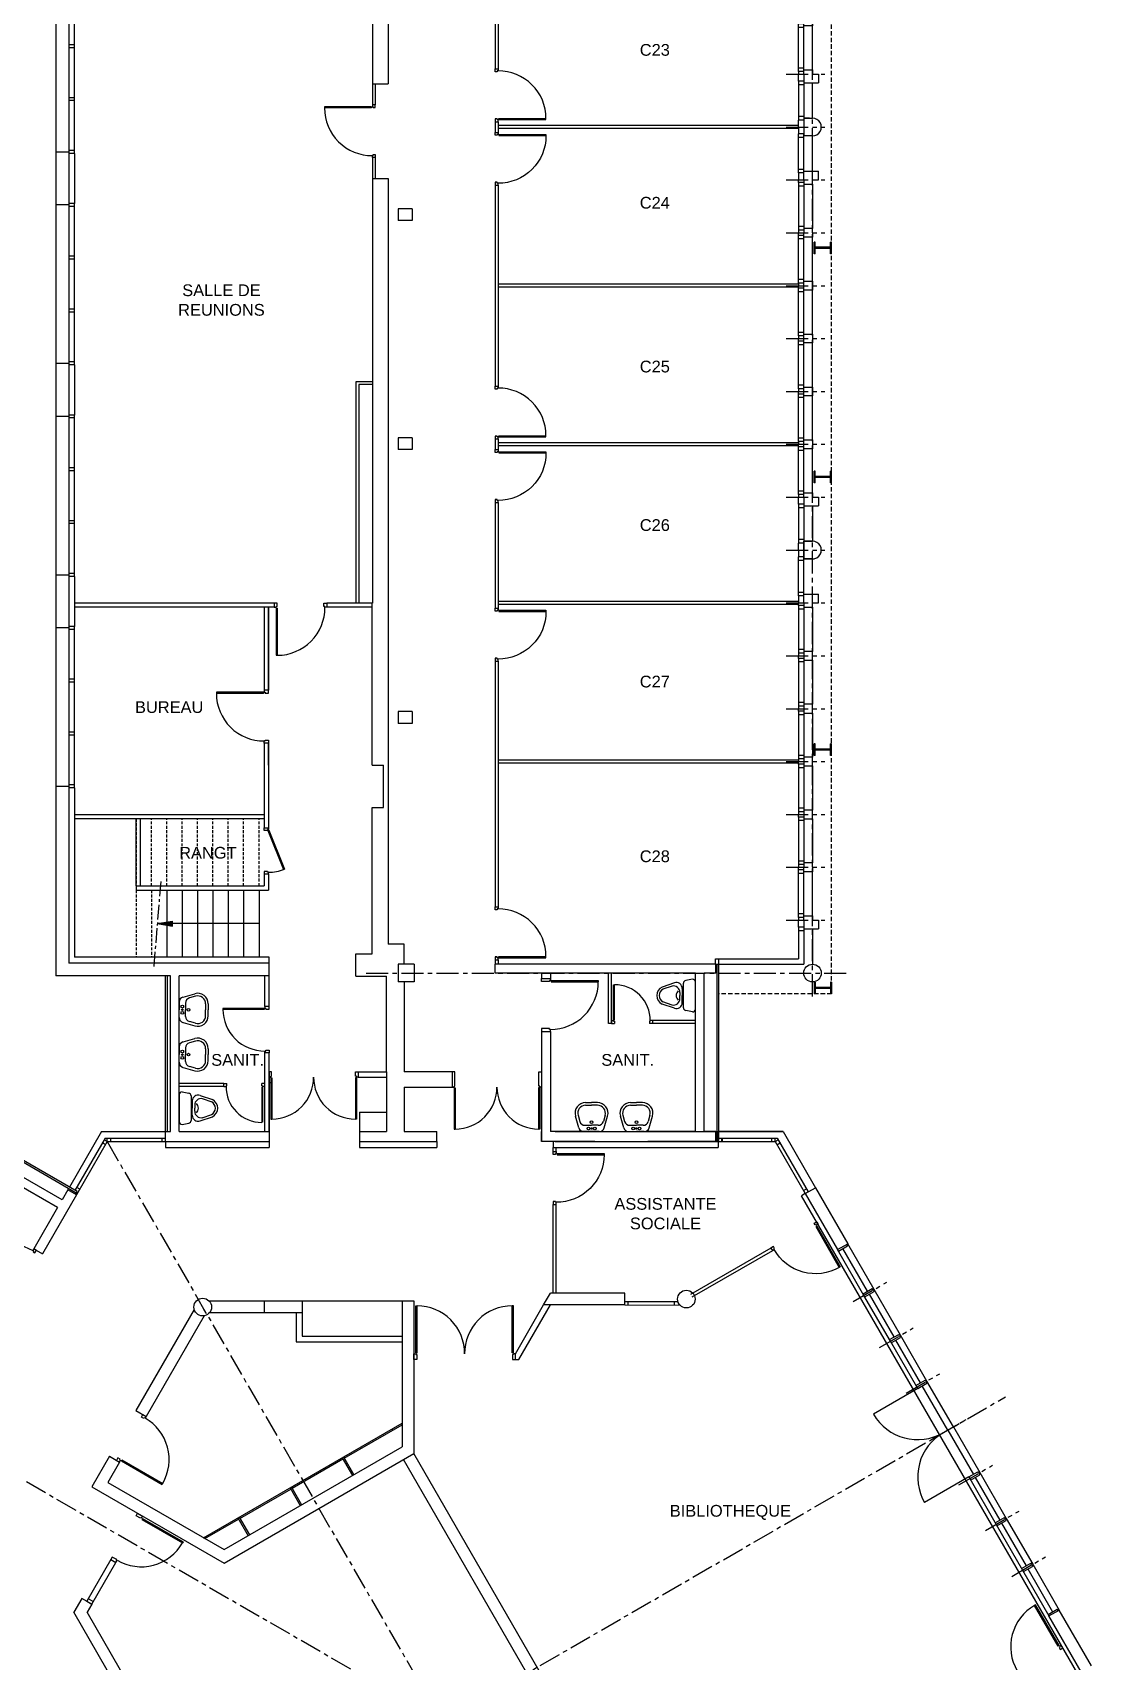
# Model space of a CAD drawing. Extents: x 1614 to 26454, y 2920 to 16595.
# Drawn here: x 5632 to 7435, y 8244 to 11017 of the extents above; entities that cross this region are included whole.
import ezdxf

# ---------------------------------------------------------------- set-up
doc = ezdxf.new("R2010")
doc.units = 0
doc.header["$MEASUREMENT"] = 0
for name, pattern in [('AXES', [2, 1.25, -0.25, 0.25, -0.25]), ('CACHE', [0.375, 0.25, -0.125]), ('DISCONTINU2', [0.375, 0.25, -0.125])]:
    doc.linetypes.add(name, pattern=pattern)
doc.layers.get('0').update_dxf_attribs({"linetype": 'CONTINUOUS'})
for name, color, linetype in [('BA_APPUI_FENETRE', 140, 'CONTINUOUS'), ('BA_AUVENT', 140, 'CACHE'), ('BA_AXE_TRAME', 253, 'AXES'), ('BA_BARDAGE', 1, 'CONTINUOUS'), ('BA_CLOISON_EXISTANTE', 4, 'CONTINUOUS'), ('BA_DOUBLAGE', 134, 'CONTINUOUS'), ('BA_ESCALIER', 8, 'CONTINUOUS'), ('BA_ESCALIER_CACHE', 252, 'DISCONTINU2'), ('BA_MENUIS_EXTERIEURE', 6, 'CONTINUOUS'), ('BA_MENUIS_INTERIEURE', 202, 'CONTINUOUS'), ('BA_STRUCTURE', 5, 'CONTINUOUS'), ('EQ_SANITAIRE', 60, 'CONTINUOUS'), ('TXT_REP_PIECE', 3, 'CONTINUOUS')]:
    doc.layers.add(name, color=color, linetype=linetype)

# ---------------------------------------------------------------- blocks, each defined once
blk = doc.blocks.new('P80_5')
for p, q in [((-5.5, 6.5), (-5.5, 86.6)), ((-3.5, 86.5), (-5.5, 86.5)), ((-3.5, 6.5), (-3.5, 86.5)), ((-90, 0), (-90, 5)), ((-90, 5), (-86.5, 5)), ((-85, 0), (-90, 0)), ((-86.5, 5), (-86.5, 3.5)), ((-86.5, 3.5), (-85, 3.5)), ((-85, 3.5), (-85, 0)), ((-3.5, 6.5), (-5.5, 6.5)), ((-5, 3.5), (-5, 0)), ((-3.5, 3.5), (-5, 3.5)), ((-5, 0), (0, 0)), ((0, 5), (-3.5, 5)), ((-3.5, 5), (-3.5, 3.5)), ((0, 0), (0, 5))]:
    blk.add_line(p, q)
for centre, radius, start, end in [((-5.6, 5.7), 80.9, 89.9501, 180.4961), ((-5.5, 6.5), 0, 180, 270), ((-5, 3.5), 0, 180, 270)]:
    blk.add_arc(centre, radius, start, end)
blk = doc.blocks.new('WC')
for p, q in [((-5, 27.9), (-16.3, 25.7)), ((-35.6, 21.6), (-56.7, 14.5)), ((-39.3, 16.2), (-55.4, 10.7)), ((-26.4, 5.3), (-26.4, 0)), ((-26.4, -5.3), (-26.4, 0)), ((-20.3, 14), (-22.5, 14)), ((-22.4, 12.2), (-22.4, 0)), ((-22.4, -12.2), (-22.4, 0)), ((-20.3, -20.8), (-20.3, 20.8)), ((0, -22.9), (0, 22.9)), ((-35.6, -21.6), (-56.7, -14.5)), ((-39.3, -16.2), (-55.4, -10.7)), ((-20.3, -14), (-22.5, -14)), ((-5, -27.9), (-16.3, -25.7))]:
    blk.add_line(p, q)
for centre, radius, start, end in [((-5, 22.9), 5, 0, 90), ((-49.5, 0), 16.2, 116.4444, 180), ((-49.5, -0.4), 16.2, 178.1961, 178.7319), ((-49.5, 0), 16.2, 180, 243.5556), ((-49.5, 0), 12.2, 116.4444, 180), ((-49.5, 0), 12.2, 180, 243.5556), ((-37.4, 5.3), 11, 0, 102.4), ((-32.4, 12.2), 10, 0, 108.6162), ((-21.2, 0), 11.5, 134.9643, 225.0357), ((-15.3, 20.8), 5, 101.0796, 180), ((-37.4, -5.3), 11, 257.6, 0), ((-32.4, -12.2), 10, 251.3838, 0), ((-15.3, -20.8), 5, 180, 258.9204), ((-5, -22.9), 5, 270, 0)]:
    blk.add_arc(centre, radius, start, end)
blk = doc.blocks.new('LAV60')
for p, q in [((-14.4, 0), (0, 0)), ((14.4, 0), (0, 0)), ((-24, -7.3), (-30.4, -29.5)), ((-25.6, -30.9), (-22.3, -19.3)), ((-12.7, -12), (0, -12)), ((12.7, -12), (0, -12)), ((25.6, -30.9), (22.3, -19.3)), ((24, -7.3), (30.4, -29.5)), ((-11.2, -50), (0, -50)), ((-11.2, -55), (0, -55)), ((11.2, -50), (0, -50)), ((11.2, -55), (0, -55))]:
    blk.add_line(p, q)
for centre, radius in [((-6, -6), 2.61), ((0, -17.8), 2.54), ((0, -6), 1.44), ((6, -6), 2.61)]:
    blk.add_circle(centre, radius)
for centre, radius, start, end in [((-14.4, -10), 10, 90, 164.0546), ((14.4, -10), 10, 15.9454, 90), ((-11.2, -35), 20, 164.0546, 270), ((-12.7, -22), 10, 90, 164.0546), ((11.2, -35), 20, 270, 15.9454), ((12.7, -22), 10, 15.9454, 90), ((-11.2, -35), 15, 164.0546, 270), ((11.2, -35), 15, 270, 15.9454)]:
    blk.add_arc(centre, radius, start, end)
blk = doc.blocks.new('baie1')
at = {"layer": 'BA_APPUI_FENETRE'}
blk.add_line((7.5, -5), (82.5, -5), dxfattribs=at)
at = {"layer": 'BA_DOUBLAGE'}
for p, q in [((4.5, 19), (0, 19)), ((85.5, 19), (90, 19))]:
    blk.add_line(p, q, dxfattribs=at)
at = {"layer": 'BA_MENUIS_EXTERIEURE'}
for p, q in [((4.5, 19), (85.5, 19)), ((4.5, 10), (4.5, 19)), ((4.5, 10), (85.5, 10)), ((10.5, 10), (10.5, 19)), ((79.5, 10), (79.5, 19)), ((85.5, 10), (85.5, 19))]:
    blk.add_line(p, q, dxfattribs=at)
at = {"layer": 'BA_STRUCTURE'}
for points in [[(0, 10), (7.5, 10), (7.5, -5), (0, -5)], [(90, -5), (82.5, -5), (82.5, 10), (90, 10)]]:
    blk.add_lwpolyline(points, dxfattribs=at)
blk = doc.blocks.new('baie2')
at = {"layer": 'BA_DOUBLAGE'}
blk.add_line((-12, 19), (0, 19), dxfattribs=at)
at = {"layer": 'BA_MENUIS_EXTERIEURE'}
for p, q in [((-78.3, 10), (-78.3, 19)), ((-12, 19), (-78.3, 19)), ((-12, 10), (-78.3, 10)), ((-72.3, 10), (-72.3, 19)), ((-18, 10), (-18, 19)), ((-12, 10), (-12, 19))]:
    blk.add_line(p, q, dxfattribs=at)
at = {"layer": 'BA_STRUCTURE'}
for p, q in [((-75, 0), (-75, 10)), ((0, 10), (-15, 10)), ((-15, 10), (-15, -15)), ((0, -15), (-15, -15)), ((0, -5), (0, -15))]:
    blk.add_line(p, q, dxfattribs=at)

msp = doc.modelspace()

# ---------------------------------------------------------------- hatches: boundary and pattern name
at = {"layer": 'BA_ESCALIER'}
h = msp.add_hatch(color=256, dxfattribs=at)
h.paths.add_polyline_path([(5858.7, 9499.9), (5858.7, 9497.5), (5870.1, 9495.6), (5870.1, 9499.9)])
h.paths.add_polyline_path([(5870.1, 9499.9), (5870.1, 9504.2), (5858.7, 9502.3), (5858.7, 9499.9)])
h.paths.add_polyline_path([(5858.7, 9497.5), (5858.7, 9499.9), (5844.2, 9499.9)])
h.paths.add_polyline_path([(5844.2, 9499.9), (5858.7, 9499.9), (5858.7, 9502.3)])

# ---------------------------------------------------------------- linework, layer by layer
at = {"layer": 'BA_APPUI_FENETRE'}
for p, q in [((5671.4, 11083.3), (5671.4, 10813.3)), ((6959.8, 10870.8), (6959.7, 10930.8)), ((6959.8, 10780.8), (6959.7, 10840.8)), ((5671.4, 10723.3), (5671.4, 10453.3)), ((5671.4, 10363.3), (5671.4, 10093.3)), ((6959.8, 10210.8), (6959.7, 10150.8)), ((5671.4, 10003.3), (5671.4, 9733.3)), ((6959.8, 9858.3), (6959.8, 9783.3)), ((6959.8, 9490.8), (6959.8, 9430.8)), ((5749.1, 9145.8), (5694.5, 9051.2)), ((5749.1, 9145.8), (5858.4, 9145.8)), ((6799.4, 9145.8), (6909.6, 9145.8)), ((6909.6, 9145.8), (6800.4, 9145.8)), ((6909.6, 9145.8), (6964.7, 9050.3)), ((7064.7, 8877.1), (7019.7, 8955.1)), ((7109.7, 8799.2), (7064.7, 8877.1)), ((7154.7, 8721.3), (7109.7, 8799.2)), ((7199.7, 8643.3), (7154.7, 8721.3)), ((7199.7, 8643.3), (7244.7, 8565.4)), ((7244.7, 8565.4), (7289.7, 8487.4)), ((7289.7, 8487.4), (7334.7, 8409.5)), ((7334.7, 8409.5), (7379.7, 8331.5))]:
    msp.add_line(p, q, dxfattribs=at)
at = {"layer": 'BA_AUVENT', "ltscale": 30}
for q in [(6992.4, 11162.1), (6800.4, 9380.4)]:
    msp.add_line((6992.4, 9380.4), q, dxfattribs=at)
at = {"layer": 'BA_AXE_TRAME', "ltscale": 30}
for p, q in [((6959.8, 9376.2), (6959.8, 11179.2)), ((6914.7, 10945.8), (6980.9, 10945.8)), ((6914.7, 10855.8), (6980.9, 10855.8)), ((6914.7, 10765.8), (6980.9, 10765.8)), ((6914.7, 10675.8), (6980.9, 10675.8)), ((6914.7, 10585.8), (6980.9, 10585.8)), ((6914.7, 10495.8), (6980.9, 10495.8)), ((6914.7, 10405.8), (6980.9, 10405.8)), ((6914.7, 10315.8), (6980.9, 10315.8)), ((6329.4, 8140.8), (2705, 10233.3)), ((6914.7, 10225.8), (6980.9, 10225.8)), ((6959.8, 9375.8), (6959.8, 10199.9)), ((6914.7, 10135.8), (6980.9, 10135.8)), ((6914.7, 10045.8), (6980.9, 10045.8)), ((6914.7, 9955.8), (6980.9, 9955.8)), ((6914.7, 9865.8), (6980.9, 9865.8)), ((6914.7, 9775.8), (6980.9, 9775.8)), ((6914.7, 9775.8), (6980.9, 9775.8)), ((6914.7, 9685.8), (6980.9, 9685.8)), ((6914.7, 9595.8), (6980.9, 9595.8)), ((6914.7, 9505.8), (6980.9, 9505.8)), ((6199.8, 9415.8), (7020.9, 9415.8)), ((5758.9, 9128.8), (6743.3, 7423.8)), ((7029.1, 8856.6), (7086.4, 8889.7)), ((7074.1, 8778.6), (7131.4, 8811.7)), ((7119.1, 8700.7), (7176.4, 8733.8)), ((4833.6, 7277.2), (7288.2, 8694.4)), ((7164.1, 8622.8), (7221.4, 8655.9)), ((7164.1, 8622.8), (7221.4, 8655.9)), ((7209.1, 8544.8), (7266.4, 8577.9)), ((7254.1, 8466.9), (7311.4, 8500)), ((7299.1, 8388.9), (7356.4, 8422))]:
    msp.add_line(p, q, dxfattribs=at)
at = {"layer": 'BA_BARDAGE', "ltscale": 30}
for p, q in [((6795.4, 9430.8), (6800.4, 9430.8)), ((6795.4, 9430.8), (6800.4, 9430.8)), ((6797.4, 9130.8), (6797.4, 9430.8)), ((6800.4, 9130.8), (6800.4, 9430.8)), ((5858.4, 9145.8), (5858.4, 9410.8)), ((5861.4, 9145.8), (5861.4, 9410.8)), ((5706, 9041.1), (5454.8, 9186.1)), ((5707.5, 9043.7), (5456.3, 9188.7))]:
    msp.add_line(p, q, dxfattribs=at)
at = {"layer": 'BA_CLOISON_EXISTANTE'}
for p, q in [((6419.4, 11111.3), (6419.4, 10954.9)), ((6424.4, 11111.3), (6424.4, 10954.9)), ((6210.4, 10929.3), (6210.4, 10893.8)), ((6215.4, 10929.3), (6215.4, 10893.8)), ((6419.4, 10864.9), (6419.4, 10846.7)), ((6424.4, 10864.9), (6424.4, 10846.7)), ((6935.8, 10858.3), (6424.4, 10858.3)), ((6935.8, 10853.3), (6424.4, 10853.3)), ((6210.4, 10803.8), (6210.4, 10768.3)), ((6215.4, 10803.8), (6215.4, 10768.3)), ((6419.4, 10756.7), (6419.4, 10414.9)), ((6424.4, 10756.7), (6424.4, 10414.9)), ((6935.8, 10588.3), (6424.4, 10588.3)), ((6935.8, 10583.3), (6424.4, 10583.3)), ((6210.4, 10422.3), (6182.4, 10422.3)), ((6182.4, 10422.3), (6182.4, 10045.3)), ((6210.4, 10417.3), (6187.4, 10417.3)), ((6187.4, 10417.3), (6187.4, 10045.3)), ((6419.4, 10324.9), (6419.4, 10306.7)), ((6424.4, 10324.9), (6424.4, 10306.7)), ((6935.8, 10318.3), (6424.4, 10318.3)), ((6935.8, 10313.3), (6424.4, 10313.3)), ((6419.4, 10216.7), (6419.4, 10036.7)), ((6424.4, 10216.7), (6424.4, 10036.7)), ((6043, 10045.3), (5703.4, 10045.3)), ((6043, 10038.3), (5703.4, 10038.3)), ((6026.4, 10038.3), (6026.4, 9897.3)), ((6033.4, 10038.3), (6033.4, 9897.3)), ((6033.4, 9897.3), (6033.4, 10038.3)), ((6210.3, 10045.3), (6133, 10045.3)), ((6210.3, 10038.3), (6133, 10038.3)), ((6935.8, 10048.3), (6424.4, 10048.3)), ((6935.8, 10043.3), (6424.4, 10043.3)), ((6419.4, 9946.7), (6419.4, 9528.4)), ((6424.4, 9946.7), (6424.4, 9528.4)), ((6026.4, 9807.3), (6026.4, 9663.1)), ((6033.4, 9769.6), (6033.4, 9807.3)), ((6033.4, 9807.3), (6033.4, 9663.1)), ((6935.8, 9778.3), (6424.4, 9778.3)), ((6935.8, 9773.3), (6424.4, 9773.3)), ((6026.4, 9685.3), (5703.4, 9685.3)), ((6026.4, 9678.3), (5703.4, 9678.3)), ((5808.4, 9564), (5808.4, 9678.3)), ((5815.4, 9564), (5815.4, 9678.3)), ((6026.4, 9584.4), (6026.4, 9564)), ((6033.4, 9584.4), (6033.4, 9557)), ((5808.4, 9564), (6026.4, 9564)), ((5808.4, 9564), (5808.4, 9557)), ((5808.4, 9557), (6033.4, 9557)), ((6419.4, 9438.4), (6419.4, 9430.8)), ((6424.4, 9438.4), (6424.4, 9430.8)), ((6027.4, 9358.8), (6027.4, 9410.8)), ((6034.4, 9358.8), (6034.4, 9410.8)), ((6612.4, 9329.8), (6612.4, 9415.8)), ((6617.4, 9329.8), (6617.4, 9415.8)), ((6617.4, 9329.8), (6612.4, 9329.8)), ((6760.4, 9334.8), (6687.4, 9334.8)), ((6760.4, 9329.8), (6687.4, 9329.8)), ((6027.4, 9145.8), (6027.4, 9280.1)), ((6034.4, 9145.8), (6034.4, 9280.1)), ((6186.2, 9247.6), (6234.4, 9247.6)), ((6186.2, 9238.8), (6234.4, 9238.8)), ((5957.4, 9227.8), (5881.4, 9227.8)), ((5957.4, 9222.8), (5881.4, 9222.8)), ((6188.4, 9178.8), (6188.4, 9145.8)), ((6188.4, 9178.8), (6234.4, 9178.8)), ((6518.4, 9112.1), (6518.4, 9118.8)), ((6523.4, 9112.1), (6523.4, 9118.8)), ((6518.4, 8870.8), (6518.4, 9022.1)), ((6523.4, 8870.8), (6523.4, 9022.1)), ((6889, 8947.6), (6752.1, 8868.6)), ((6891.5, 8943.2), (6754.6, 8864.2)), ((6453.9, 8767.8), (6501.8, 8850.8)), ((6459.7, 8757.8), (6513.4, 8850.8)), ((6080.9, 8837.8), (6080.9, 8787.8)), ((6090.9, 8837.8), (6090.9, 8797.8)), ((6090.9, 8797.8), (6260.9, 8797.8)), ((6080.9, 8787.8), (6260.9, 8787.8)), ((6453.9, 8757.8), (6459.7, 8757.8))]:
    msp.add_line(p, q, dxfattribs=at)
at = {"layer": 'BA_DOUBLAGE'}
for p, q in [((6935.8, 10855.8), (6935.8, 10867.5)), ((6935.8, 10855.8), (6935.8, 10844.2)), ((5703.4, 10811), (5703.4, 10725.6)), ((5703.4, 10451), (5703.4, 10365.6)), ((6935.8, 10135.8), (6935.8, 10147.5)), ((6935.8, 10135.8), (6935.8, 10147.5)), ((6935.8, 10135.8), (6935.8, 10147.5)), ((6935.8, 10135.8), (6935.8, 10147.5)), ((6935.8, 10135.8), (6935.8, 10147.5)), ((6935.8, 10135.8), (6935.8, 10147.5)), ((6935.8, 10135.8), (6935.8, 10147.5)), ((6935.8, 10135.8), (6935.8, 10147.5)), ((6935.8, 10135.8), (6935.8, 10124.2)), ((6935.8, 10135.8), (6935.8, 10124.2)), ((6935.8, 10135.8), (6935.8, 10124.2)), ((6935.8, 10135.8), (6935.8, 10124.2)), ((6935.8, 10135.8), (6935.8, 10124.2)), ((6935.8, 10135.8), (6935.8, 10124.2)), ((6935.8, 10135.8), (6935.8, 10124.2)), ((5703.4, 10091), (5703.4, 10005.6)), ((6935.8, 10041.3), (6935.8, 10045.8)), ((5703.4, 9731), (5703.4, 9442.8)), ((6935.8, 9493.8), (6935.8, 9505.8)), ((6034.4, 9442.8), (5703.4, 9442.8)), ((6034.4, 9432.8), (6034.4, 9442.8)), ((6034.4, 9238.8), (6034.4, 9118.8)), ((5858.4, 9128.8), (5858.4, 9118.8)), ((6188.4, 9128.8), (6188.4, 9118.8)), ((6320.4, 9128.8), (6320.4, 9118.8)), ((6518.4, 9128.8), (6518.4, 9118.8)), ((6799.4, 9128.8), (6799.4, 9118.8)), ((5858.4, 9118.8), (6034.4, 9118.8)), ((6188.4, 9118.8), (6320.4, 9118.8)), ((6518.4, 9118.8), (6799.4, 9118.8)), ((6947.4, 9040.3), (6941.3, 9036.8)), ((7411.3, 8222.8), (6941.3, 9036.8))]:
    msp.add_line(p, q, dxfattribs=at)
at = {"layer": 'BA_ESCALIER'}
for p, q in [((5860.6, 9557), (5860.6, 9442.8)), ((5886.7, 9557), (5886.7, 9442.8)), ((5912.9, 9557), (5912.9, 9442.8)), ((5939, 9557), (5939, 9442.8)), ((5965.1, 9557), (5965.1, 9442.8)), ((5991.2, 9557), (5991.2, 9442.8)), ((6017.4, 9557), (6017.4, 9442.8)), ((5844.2, 9499.9), (5870.1, 9504.2)), ((6017.4, 9499.9), (5844.2, 9499.9)), ((5844.2, 9499.9), (5870.1, 9495.6)), ((5870.1, 9495.6), (5870.1, 9504.2))]:
    msp.add_line(p, q, dxfattribs=at)
at = {"layer": 'BA_ESCALIER_CACHE', "ltscale": 20}
for p, q in [((5808.4, 9678.3), (5808.4, 9564)), ((5808.4, 9564), (5808.4, 9678.3)), ((5834.5, 9564), (5834.5, 9678.3)), ((5860.6, 9564), (5860.6, 9678.3)), ((5886.7, 9564), (5886.7, 9678.3)), ((5912.9, 9564), (5912.9, 9678.3)), ((5939, 9564), (5939, 9678.3)), ((5965.1, 9564), (5965.1, 9678.3)), ((5991.2, 9564), (5991.2, 9678.3)), ((6017.4, 9564), (6017.4, 9678.3)), ((5808.4, 9557), (5808.4, 9442.8)), ((5834.5, 9557), (5834.5, 9442.8))]:
    msp.add_line(p, q, dxfattribs=at)
at = {"layer": 'BA_MENUIS_EXTERIEURE'}
for p, q in [((5693.4, 11083.3), (5693.4, 10813.3)), ((5703.4, 10811), (5703.4, 11085.6)), ((5703.4, 10995.8), (5693.4, 10995.8)), ((5703.4, 10990.8), (5693.4, 10990.8)), ((5703.4, 10905.8), (5693.4, 10905.8)), ((5703.4, 10900.8), (5693.4, 10900.8)), ((5703.4, 10816), (5693.4, 10816)), ((5703.4, 10811), (5693.4, 10811)), ((5703.4, 10725.6), (5693.4, 10725.6)), ((5693.4, 10723.3), (5693.4, 10453.3)), ((5703.4, 10720.6), (5693.4, 10720.6)), ((5703.4, 10451), (5703.4, 10725.6)), ((6962.4, 10640.1), (6962.4, 10660.1)), ((6964.4, 10660.1), (6962.4, 10660.1)), ((6964.4, 10640.1), (6964.4, 10660.1)), ((6990.4, 10651.1), (6964.4, 10651.1)), ((6990.4, 10651.1), (6964.4, 10651.1)), ((6990.4, 10649.1), (6964.4, 10649.1)), ((6992.4, 10660.1), (6990.4, 10660.1)), ((6990.4, 10640.1), (6990.4, 10660.1)), ((6992.4, 10640.1), (6992.4, 10660.1)), ((5703.4, 10635.8), (5693.4, 10635.8)), ((5703.4, 10630.8), (5693.4, 10630.8)), ((6964.4, 10640.1), (6962.4, 10640.1)), ((6992.4, 10640.1), (6990.4, 10640.1)), ((5703.4, 10545.8), (5693.4, 10545.8)), ((5703.4, 10540.8), (5693.4, 10540.8)), ((5703.4, 10456), (5693.4, 10456)), ((5703.4, 10451), (5693.4, 10451)), ((5703.4, 10365.6), (5693.4, 10365.6)), ((5693.4, 10363.3), (5693.4, 10093.3)), ((5703.4, 10360.6), (5693.4, 10360.6)), ((5703.4, 10091), (5703.4, 10365.6)), ((5703.4, 10275.8), (5693.4, 10275.8)), ((5703.4, 10270.8), (5693.4, 10270.8)), ((6962.4, 10250.1), (6962.4, 10270.1)), ((6964.4, 10270.1), (6962.4, 10270.1)), ((6964.4, 10250.1), (6964.4, 10270.1)), ((6990.4, 10261.1), (6964.4, 10261.1)), ((6990.4, 10261.1), (6964.4, 10261.1)), ((6990.4, 10259.1), (6964.4, 10259.1)), ((6990.4, 10259.1), (6964.4, 10259.1)), ((6992.4, 10270.1), (6990.4, 10270.1)), ((6990.4, 10250.1), (6990.4, 10270.1)), ((6992.4, 10250.1), (6992.4, 10270.1)), ((6964.4, 10250.1), (6962.4, 10250.1)), ((6992.4, 10250.1), (6990.4, 10250.1)), ((5703.4, 10185.8), (5693.4, 10185.8)), ((5703.4, 10180.8), (5693.4, 10180.8)), ((6935.8, 10135.8), (6935.8, 10124.2)), ((5703.4, 10096), (5693.4, 10096)), ((5703.4, 10091), (5693.4, 10091)), ((5703.4, 10005.6), (5693.4, 10005.6)), ((5693.4, 10003.3), (5693.4, 9733.3)), ((5703.4, 10000.6), (5693.4, 10000.6)), ((5703.4, 9731), (5703.4, 10005.6)), ((5703.4, 9915.8), (5693.4, 9915.8)), ((5703.4, 9910.8), (5693.4, 9910.8)), ((5703.4, 9825.8), (5693.4, 9825.8)), ((5703.4, 9820.8), (5693.4, 9820.8)), ((6962.4, 9786.1), (6962.4, 9806.1)), ((6964.4, 9806.1), (6962.4, 9806.1)), ((6964.4, 9786.1), (6964.4, 9806.1)), ((6990.4, 9797.1), (6964.4, 9797.1)), ((6990.4, 9797.1), (6964.4, 9797.1)), ((6990.4, 9795.1), (6964.4, 9795.1)), ((6990.4, 9795.1), (6964.4, 9795.1)), ((6990.4, 9795.1), (6964.4, 9795.1)), ((6992.4, 9806.1), (6990.4, 9806.1)), ((6990.4, 9786.1), (6990.4, 9806.1)), ((6992.4, 9786.1), (6992.4, 9806.1)), ((6964.4, 9786.1), (6962.4, 9786.1)), ((6992.4, 9786.1), (6990.4, 9786.1)), ((5703.4, 9736), (5693.4, 9736)), ((5703.4, 9731), (5693.4, 9731)), ((6944.8, 9493.8), (6935.8, 9493.8)), ((6935.8, 9493.8), (6935.8, 9439.8)), ((6944.8, 9487.8), (6935.8, 9487.8)), ((6944.8, 9493.8), (6944.8, 9430.8)), ((6794.4, 9430.8), (6794.4, 9439.8)), ((6794.4, 9439.8), (6935.8, 9439.8)), ((6794.4, 9430.8), (6944.8, 9430.8)), ((6800.4, 9430.8), (6800.4, 9439.8)), ((6962.4, 9400.4), (6962.4, 9380.4)), ((6964.4, 9400.4), (6962.4, 9400.4)), ((6964.4, 9400.4), (6964.4, 9380.4)), ((6992.4, 9400.4), (6990.4, 9400.4)), ((6990.4, 9400.4), (6990.4, 9380.4)), ((6992.4, 9400.4), (6992.4, 9380.4)), ((6964.4, 9380.4), (6962.4, 9380.4)), ((6990.4, 9391.4), (6964.4, 9391.4)), ((6990.4, 9389.4), (6964.4, 9389.4)), ((6992.4, 9380.4), (6990.4, 9380.4)), ((5755.5, 9134.8), (5704, 9045.7)), ((5758.9, 9128.8), (5706.7, 9038.4)), ((5755.9, 9123.6), (5750.7, 9126.6)), ((5758.9, 9128.8), (5753.7, 9131.8)), ((5755.5, 9134.8), (5858.4, 9134.8)), ((5758.9, 9128.8), (5758.9, 9134.8)), ((5758.9, 9128.8), (5858.4, 9128.8)), ((5764.9, 9128.8), (5764.9, 9134.8)), ((5852.4, 9128.8), (5852.4, 9134.8)), ((6800.4, 9130.8), (6795.4, 9130.8)), ((6799.4, 9134.8), (6899.8, 9134.8)), ((6799.4, 9128.8), (6896.3, 9128.8)), ((6805.4, 9128.8), (6805.4, 9134.8)), ((6806.4, 9128.8), (6806.4, 9134.8)), ((6890.4, 9128.7), (6890.3, 9134.7)), ((6896.3, 9128.8), (6896.3, 9134.8)), ((6896.3, 9128.8), (6901.5, 9131.8)), ((6896.3, 9128.8), (6947.4, 9040.3)), ((6899.3, 9123.6), (6904.5, 9126.6)), ((6899.8, 9134.8), (6952.6, 9043.3)), ((5707.5, 9043.7), (5705, 9039.4)), ((5712.2, 9047.9), (5707, 9050.9)), ((6944.4, 9045.5), (6949.6, 9048.5)), ((7047.4, 8867.1), (7002.4, 8945.1)), ((7003.9, 8942.5), (7019.5, 8951.5)), ((7053.7, 8874.2), (7011.7, 8947)), ((7018, 8954.1), (7019.5, 8951.5)), ((7045.9, 8869.7), (7061.5, 8878.7)), ((7048.9, 8864.5), (7064.5, 8873.5)), ((7063, 8876.1), (7061.5, 8878.7)), ((7063, 8876.1), (7064.5, 8873.5)), ((6640, 8850.8), (6734.2, 8850.5)), ((6640.1, 8856.8), (6730.7, 8856.5)), ((6646, 8850.8), (6646, 8856.8)), ((6724.7, 8850.5), (6724.7, 8856.5)), ((7092.4, 8789.2), (7047.4, 8867.1)), ((7098.7, 8796.3), (7056.7, 8869)), ((7090.9, 8791.8), (7106.5, 8800.8)), ((7137.4, 8711.3), (7092.4, 8789.2)), ((7093.9, 8786.6), (7109.5, 8795.6)), ((7143.7, 8718.4), (7101.7, 8791.1)), ((7108, 8798.2), (7106.5, 8800.8)), ((7108, 8798.2), (7109.5, 8795.6)), ((7138.9, 8708.7), (7063.5, 8665.2)), ((7135.9, 8713.9), (7151.5, 8722.9)), ((7138.9, 8708.7), (7137.4, 8711.3)), ((7138.9, 8708.7), (7154.5, 8717.7)), ((7190.2, 8637.8), (7146.7, 8713.2)), ((7153, 8720.3), (7151.5, 8722.9)), ((7153, 8720.3), (7154.5, 8717.7)), ((7190.2, 8637.8), (7233.7, 8562.5)), ((7225.9, 8558), (7150.5, 8514.5)), ((7225.9, 8558), (7241.5, 8567)), ((7225.9, 8558), (7227.4, 8555.4)), ((7227.4, 8555.4), (7272.4, 8477.4)), ((7228.9, 8552.8), (7244.5, 8561.8)), ((7236.7, 8557.3), (7278.7, 8484.5)), ((7243, 8564.4), (7241.5, 8567)), ((7243, 8564.4), (7244.5, 8561.8)), ((7270.9, 8480), (7286.5, 8489)), ((7288, 8486.4), (7286.5, 8489)), ((7288, 8486.4), (7289.5, 8483.8)), ((7272.4, 8477.4), (7317.4, 8399.5)), ((7273.9, 8474.8), (7289.5, 8483.8)), ((7281.7, 8479.3), (7323.7, 8406.6)), ((7315.9, 8402.1), (7331.5, 8411.1)), ((7318.9, 8396.9), (7334.5, 8405.9)), ((7326.7, 8401.4), (7368.7, 8328.6)), ((7333, 8408.5), (7331.5, 8411.1)), ((7333, 8408.5), (7334.5, 8405.9)), ((7317.4, 8399.5), (7362.4, 8321.5)), ((7360.9, 8324.1), (7376.5, 8333.1)), ((7378, 8330.5), (7376.5, 8333.1))]:
    msp.add_line(p, q, dxfattribs=at)
for centre, start, end in [((7138.9, 8708.7), 210, 300), ((7225.9, 8558), 120, 210)]:
    msp.add_arc(centre, 87, start, end, dxfattribs=at)
at = {"layer": 'BA_MENUIS_INTERIEURE'}
for p, q in [((6048, 10045.3), (6043, 10045.3)), ((6043, 10045.3), (6043, 10038.3)), ((6043, 10038.3), (6046.5, 10038.3)), ((6046.5, 10039.8), (6048, 10039.8)), ((6046.5, 10038.3), (6046.5, 10039.8)), ((6046.5, 10036.8), (6046.5, 9956.8)), ((6046.5, 10036.8), (6048.5, 10036.8)), ((6048, 10039.8), (6048, 10045.3)), ((6048.5, 10036.8), (6048.5, 9956.7)), ((6128, 10039.8), (6128, 10045.3)), ((6128, 10045.3), (6133, 10045.3)), ((6129.5, 10039.8), (6128, 10039.8)), ((6129.5, 10038.3), (6129.5, 10039.8)), ((6133, 10038.3), (6129.5, 10038.3)), ((6133, 10045.3), (6133, 10038.3)), ((6046.5, 9956.8), (6048.5, 9956.8)), ((6024.9, 9891.8), (5944.7, 9891.8)), ((6024.9, 9893.8), (5944.9, 9893.8)), ((5944.9, 9893.8), (5944.9, 9891.8)), ((6024.9, 9893.8), (6024.9, 9891.8)), ((6033.4, 9897.3), (6026.4, 9897.3)), ((6026.4, 9897.3), (6026.4, 9893.8)), ((6026.4, 9893.8), (6027.9, 9893.8)), ((6027.9, 9893.8), (6027.9, 9892.3)), ((6027.9, 9892.3), (6033.4, 9892.3)), ((6033.4, 9892.3), (6033.4, 9897.3)), ((6026.4, 9810.8), (6027.9, 9810.8)), ((6026.4, 9807.3), (6026.4, 9810.8)), ((6033.4, 9807.3), (6026.4, 9807.3)), ((6027.9, 9812.3), (6033.4, 9812.3)), ((6027.9, 9810.8), (6027.9, 9812.3)), ((6033.4, 9812.3), (6033.4, 9807.3)), ((6026.4, 9658.7), (6026.4, 9663.1)), ((6026.4, 9663.1), (6033.4, 9663.1)), ((6032, 9658.7), (6026.4, 9658.7)), ((6032, 9660), (6032, 9658.7)), ((6033.4, 9660), (6032, 9660)), ((6033.8, 9658.8), (6032.2, 9658.2)), ((6032.2, 9658.2), (6059, 9592)), ((6033.4, 9663.1), (6033.4, 9660)), ((6033.8, 9658.8), (6060.6, 9592.6)), ((6032, 9588.7), (6026.4, 9588.7)), ((6026.4, 9588.7), (6026.4, 9584.4)), ((6026.4, 9584.4), (6033.4, 9584.4)), ((6032, 9587.4), (6032, 9588.7)), ((6033.4, 9587.4), (6032, 9587.4)), ((6033.4, 9584.4), (6033.4, 9587.4)), ((6498.4, 9401.4), (6498.4, 9406.4)), ((6498.4, 9406.4), (6513.4, 9406.4)), ((6511.9, 9401.4), (6498.4, 9401.4)), ((6511.9, 9402.9), (6511.9, 9401.4)), ((6513.4, 9402.9), (6511.9, 9402.9)), ((6513.4, 9406.4), (6513.4, 9402.9)), ((6514.9, 9402.9), (6594.8, 9402.9)), ((6514.9, 9402.9), (6514.9, 9400.9)), ((6514.9, 9400.9), (6595, 9400.9)), ((6594.8, 9402.9), (6594.8, 9400.9)), ((6621.2, 9335.9), (6621.2, 9395.9)), ((6621.2, 9395.9), (6622.7, 9395.9)), ((6622.7, 9335.9), (6622.7, 9396)), ((6026, 9354), (5955.9, 9354)), ((6026, 9355.7), (5956, 9355.7)), ((5956, 9355.7), (5956, 9354)), ((6026, 9355.7), (6026, 9354)), ((6034.4, 9358.8), (6027.4, 9358.8)), ((6027.4, 9358.8), (6027.4, 9355.7)), ((6027.4, 9355.7), (6028.7, 9355.7)), ((6028.7, 9355.7), (6028.7, 9354.4)), ((6028.7, 9354.4), (6034.4, 9354.4)), ((6034.4, 9354.4), (6034.4, 9358.8)), ((6511.9, 9321.4), (6498.4, 9321.4)), ((6498.4, 9321.4), (6498.4, 9316.4)), ((6498.4, 9316.4), (6513.4, 9316.4)), ((6511.9, 9319.9), (6511.9, 9321.4)), ((6513.4, 9319.9), (6511.9, 9319.9)), ((6513.4, 9316.4), (6513.4, 9319.9)), ((6617.4, 9334.8), (6621.2, 9334.8)), ((6617.4, 9334.8), (6617.4, 9329.8)), ((6617.4, 9329.8), (6622.4, 9329.8)), ((6621.2, 9335.9), (6622.7, 9335.9)), ((6621.2, 9334.8), (6621.2, 9333.7)), ((6621.2, 9333.7), (6622.4, 9333.7)), ((6622.4, 9333.7), (6622.4, 9329.8)), ((6682.4, 9333.7), (6682.4, 9329.8)), ((6683.5, 9333.7), (6682.4, 9333.7)), ((6687.4, 9329.8), (6682.4, 9329.8)), ((6683.5, 9334.8), (6683.5, 9333.7)), ((6687.4, 9334.8), (6683.5, 9334.8)), ((6687.4, 9334.8), (6687.4, 9329.8)), ((6027.4, 9283.1), (6028.7, 9283.1)), ((6027.4, 9280.1), (6027.4, 9283.1)), ((6034.4, 9280.1), (6027.4, 9280.1)), ((6028.7, 9284.4), (6034.4, 9284.4)), ((6028.7, 9283.1), (6028.7, 9284.4)), ((6034.4, 9284.4), (6034.4, 9280.1)), ((6034.4, 9247.6), (6034.4, 9238.8)), ((6038.7, 9247.6), (6034.4, 9247.6)), ((6034.4, 9238.8), (6037.4, 9238.8)), ((6037.4, 9238.8), (6037.4, 9240.1)), ((6037.4, 9240.1), (6038.7, 9240.1)), ((6037.4, 9237.5), (6039.2, 9237.5)), ((6037.4, 9237.5), (6037.4, 9167.3)), ((6038.7, 9240.1), (6038.7, 9247.6)), ((6039.2, 9237.5), (6039.2, 9167.2)), ((6181.4, 9237.5), (6181.4, 9167.2)), ((6183.1, 9237.5), (6181.4, 9237.5)), ((6181.8, 9240.1), (6181.8, 9247.6)), ((6181.8, 9247.6), (6186.2, 9247.6)), ((6183.1, 9240.1), (6181.8, 9240.1)), ((6183.1, 9238.8), (6183.1, 9240.1)), ((6186.2, 9238.8), (6183.1, 9238.8)), ((6183.1, 9237.5), (6183.1, 9167.3)), ((6186.2, 9247.6), (6186.2, 9238.8)), ((6346.5, 9247.8), (6346.5, 9221.8)), ((6350.9, 9247.8), (6346.5, 9247.8)), ((6350.9, 9223.1), (6350.9, 9247.8)), ((6494, 9223.1), (6494, 9247.8)), ((6494, 9247.8), (6498.4, 9247.8)), ((6498.4, 9247.8), (6498.4, 9221.8)), ((5957.4, 9227.8), (5962.4, 9227.8)), ((5957.4, 9222.8), (5957.4, 9227.8)), ((5957.4, 9222.8), (5961.2, 9222.8)), ((5961.2, 9223.9), (5962.4, 9223.9)), ((5961.2, 9222.8), (5961.2, 9223.9)), ((5962.4, 9223.9), (5962.4, 9227.8)), ((6022, 9221.7), (6022, 9161.6)), ((6023.5, 9221.7), (6022, 9221.7)), ((6022.4, 9223.9), (6022.4, 9227.8)), ((6027.4, 9227.8), (6022.4, 9227.8)), ((6023.5, 9223.9), (6022.4, 9223.9)), ((6023.5, 9222.8), (6023.5, 9223.9)), ((6027.4, 9222.8), (6023.5, 9222.8)), ((6023.5, 9221.7), (6023.5, 9161.7)), ((6027.4, 9222.8), (6027.4, 9227.8)), ((6037.4, 9229.1), (6035.9, 9229.1)), ((6346.5, 9221.8), (6349.6, 9221.8)), ((6349.6, 9221.8), (6349.6, 9223.1)), ((6349.6, 9223.1), (6350.9, 9223.1)), ((6349.6, 9220.5), (6351.4, 9220.5)), ((6349.6, 9220.5), (6349.6, 9150.3)), ((6351.4, 9220.5), (6351.4, 9150.2)), ((6493.5, 9220.5), (6493.5, 9150.2)), ((6495.3, 9220.5), (6493.5, 9220.5)), ((6495.3, 9223.1), (6494, 9223.1)), ((6495.3, 9221.8), (6495.3, 9223.1)), ((6498.4, 9221.8), (6495.3, 9221.8)), ((6495.3, 9220.5), (6495.3, 9150.3)), ((6037.4, 9167.3), (6039.2, 9167.3)), ((6183.1, 9167.3), (6181.4, 9167.3)), ((6349.6, 9150.3), (6351.4, 9150.3)), ((6495.3, 9150.3), (6493.5, 9150.3)), ((6090.9, 8857.8), (6260.9, 8857.8)), ((6284.4, 8849.3), (6286.4, 8849.3)), ((6284.4, 8769.3), (6284.4, 8849.3)), ((6286.4, 8769.3), (6286.4, 8849.4)), ((6448.4, 8769.3), (6448.4, 8849.4)), ((6450.4, 8849.3), (6448.4, 8849.3)), ((6450.4, 8769.3), (6450.4, 8849.3)), ((5923.8, 8832.4), (5825, 8661.2)), ((5926.9, 8837.8), (5923.5, 8843.8)), ((5933.2, 8837.8), (6025.9, 8837.8)), ((6280.9, 8757.8), (6280.9, 8767.8)), ((6280.9, 8767.8), (6284.4, 8767.8)), ((6284.4, 8769.3), (6286.4, 8769.3)), ((6284.4, 8767.8), (6284.4, 8766.3)), ((6284.4, 8766.3), (6285.9, 8766.3)), ((6285.9, 8766.3), (6285.9, 8757.8)), ((6450.4, 8769.3), (6448.4, 8769.3)), ((6448.9, 8766.3), (6448.9, 8757.8)), ((6450.4, 8766.3), (6448.9, 8766.3)), ((6453.9, 8767.8), (6450.4, 8767.8)), ((6450.4, 8767.8), (6450.4, 8766.3)), ((6453.9, 8757.8), (6453.9, 8767.8)), ((6285.9, 8757.8), (6280.9, 8757.8)), ((6448.9, 8757.8), (6453.9, 8757.8)), ((5817.2, 8659.9), (5819.7, 8664.2)), ((5821.2, 8657.6), (5817.2, 8659.9)), ((5819.7, 8664.2), (5825, 8661.2)), ((5821.9, 8658.9), (5821.2, 8657.6)), ((5823.2, 8658.1), (5821.9, 8658.9)), ((5825, 8661.2), (5823.2, 8658.1)), ((5922.8, 8454.6), (6260.9, 8649.8)), ((6162.4, 8590), (6260.9, 8646.9)), ((6243.4, 8639.7), (6244.7, 8637.5)), ((5777.2, 8590.6), (5774.7, 8586.3)), ((5774.7, 8586.3), (5780, 8583.2)), ((5781.2, 8588.3), (5777.2, 8590.6)), ((5780, 8583.2), (5781.7, 8586.3)), ((5780.4, 8587), (5781.2, 8588.3)), ((5781.7, 8586.3), (5780.4, 8587)), ((5783, 8585.5), (5784, 8587.3)), ((5783, 8585.5), (5852.3, 8545.5)), ((5784, 8587.3), (5853.4, 8547.2)), ((6073.6, 8538.8), (6160.2, 8588.8)), ((6159, 8590.9), (6176.5, 8560.6)), ((6161.1, 8592.2), (6178.6, 8561.9)), ((5852.3, 8545.5), (5853.3, 8547.3)), ((6070.2, 8539.7), (6087.7, 8509.4)), ((6072.4, 8540.9), (6089.9, 8510.6)), ((5984.9, 8487.5), (6071.5, 8537.5)), ((5808.1, 8491.9), (5810.6, 8496.3)), ((5815.4, 8487.7), (5808.1, 8491.9)), ((5810.6, 8496.3), (5819.2, 8491.3)), ((5816.2, 8489), (5815.4, 8487.7)), ((5817.5, 8488.2), (5816.2, 8489)), ((5819.2, 8491.3), (5817.5, 8488.2)), ((5818.8, 8487.5), (5817.8, 8485.7)), ((5817.8, 8485.7), (5887.2, 8445.7)), ((5818.8, 8487.5), (5888.1, 8447.5)), ((5925.3, 8453.1), (5982.7, 8486.3)), ((5981.4, 8488.4), (5998.9, 8458.1)), ((5983.6, 8489.7), (6001.1, 8459.4)), ((5940.3, 8464.7), (5941.6, 8462.5)), ((5888.1, 8447.5), (5887.1, 8445.7)), ((5765.1, 8417.5), (5724.1, 8346.4)), ((5732.7, 8341.4), (5773.8, 8412.5)), ((5767.6, 8421.8), (5765.1, 8417.5)), ((5765.1, 8417.5), (5773.8, 8412.5)), ((5775, 8417.6), (5767.6, 8421.8)), ((5773.8, 8412.5), (5775.5, 8415.5)), ((5774.2, 8416.3), (5775, 8417.6)), ((5775.5, 8415.5), (5774.2, 8416.3)), ((5724.1, 8346.4), (5732.7, 8341.4)), ((5735.2, 8345.8), (5726.6, 8350.8))]:
    msp.add_line(p, q, dxfattribs=at)
for centre, radius, start, end in [((6048, 10039.8), 0, 0, 90), ((6048.6, 10037.6), 80.9, 269.9501, 0.4961), ((6048.5, 10036.8), 0, 0, 90), ((6025.7, 9891.7), 80.9, 179.9501, 270.4961), ((6024.9, 9891.8), 0, 270, 0), ((6027.9, 9892.3), 0, 270, 0), ((6032, 9658.7), 0, 180, 270), ((6032.2, 9658.2), 0, 112.0171, 202.0171), ((6034, 9658.2), 70.8, 269.5039, 292.0992), ((6511.9, 9401.4), 0, 180, 270), ((6514.1, 9400.8), 80.9, 269.5039, 0.0499), ((6514.9, 9400.9), 0, 180, 270), ((6622.8, 9335.3), 60.7, 359.5039, 90.0499), ((6026.7, 9353.9), 70.8, 179.9501, 270.4961), ((6026, 9354), 0, 270, 0), ((6028.7, 9354.4), 0, 270, 0), ((6622.4, 9333.7), 0, 270, 0), ((6622.7, 9335.9), 0, 270, 0), ((6038.7, 9240.1), 0, 360, 90), ((6039.3, 9238.2), 71, 269.9501, 0.4961), ((6039.2, 9237.5), 0, 360, 90), ((6181.3, 9238.2), 71, 179.5039, 270.0499), ((6181.4, 9237.5), 0, 90, 180), ((6181.8, 9240.1), 0, 90, 180), ((6021.9, 9222.3), 60.7, 179.5039, 270.0499), ((6022, 9221.7), 0, 90, 180), ((6022.4, 9223.9), 0, 90, 180), ((6350.9, 9223.1), 0, 360, 90), ((6351.4, 9221.2), 71, 269.9501, 0.4961), ((6351.4, 9220.5), 0, 360, 90), ((6493.5, 9221.2), 71, 179.5039, 270.0499), ((6493.5, 9220.5), 0, 90, 180), ((6494, 9223.1), 0, 90, 180), ((6286.5, 8768.5), 80.9, 359.5039, 90.0499), ((6448.3, 8768.5), 80.9, 89.9501, 180.4961), ((6285.9, 8766.3), 0, 270, 0), ((6286.4, 8769.3), 0, 270, 0), ((6448.4, 8769.3), 0, 180, 270), ((6448.9, 8766.3), 0, 180, 270), ((5783.4, 8587.7), 80.9, 329.9501, 60.4961), ((5781.2, 8588.3), 0, 60, 150), ((5784, 8587.3), 0, 60, 150), ((5815.4, 8487.7), 0, 150, 240), ((5817.8, 8485.7), 0, 150, 240), ((5817, 8486.1), 80.9, 239.5039, 330.0499), ((5775, 8417.6), 0, 60, 150), ((5777.8, 8416.5), 0, 60, 150)]:
    msp.add_arc(centre, radius, start, end, dxfattribs=at)
at = {"layer": 'BA_STRUCTURE'}
for p, q in [((6237.4, 11126.3), (6237.4, 10929.3)), ((6210.4, 11104.3), (6210.4, 10929.3)), ((6210.4, 10929.3), (6237.4, 10929.3)), ((6944.8, 10870.8), (6944.8, 10840.8)), ((6944.8, 10870.8), (6959.9, 10870.8)), ((6954.8, 10870.8), (6944.8, 10870.8)), ((6959.8, 10840.8), (6944.8, 10840.8)), ((6954.8, 10840.8), (6944.8, 10840.8)), ((5693.4, 10813.3), (5671.4, 10813.3)), ((5671.4, 10813.3), (5671.4, 10723.3)), ((5693.4, 10813.3), (5693.4, 10723.3)), ((6210.4, 10768.3), (6237.4, 10768.3)), ((6210.4, 10768.3), (6210.4, 10045.3)), ((6237.4, 10768.3), (6237.4, 9464.8)), ((5693.4, 10723.3), (5671.4, 10723.3)), ((5693.4, 10723.3), (5671.4, 10723.3)), ((6278.4, 10716.8), (6254.4, 10716.8)), ((6254.4, 10716.8), (6254.4, 10696.8)), ((6278.4, 10716.8), (6278.4, 10696.8)), ((6278.4, 10696.8), (6254.4, 10696.8)), ((5693.4, 10453.3), (5671.4, 10453.3)), ((5671.4, 10453.3), (5671.4, 10363.3)), ((5693.4, 10453.3), (5671.4, 10453.3)), ((5693.4, 10453.3), (5693.4, 10363.3)), ((5693.4, 10363.3), (5671.4, 10363.3)), ((5693.4, 10363.3), (5671.4, 10363.3)), ((5693.4, 10363.3), (5671.4, 10363.3)), ((6278.4, 10326.8), (6254.4, 10326.8)), ((6254.4, 10326.8), (6254.4, 10306.8)), ((6278.4, 10326.8), (6278.4, 10306.8)), ((6278.4, 10306.8), (6254.4, 10306.8)), ((6944.8, 10150.8), (6944.8, 10120.8)), ((6954.8, 10150.8), (6944.8, 10150.8)), ((6954.8, 10150.8), (6944.8, 10150.8)), ((6959.8, 10150.8), (6944.8, 10150.8)), ((6944.8, 10150.8), (6959.9, 10150.8)), ((6954.8, 10150.8), (6944.8, 10150.8)), ((6954.8, 10150.8), (6944.8, 10150.8)), ((6944.8, 10120.8), (6944.8, 10150.8)), ((6944.8, 10150.8), (6944.8, 10120.8)), ((6959.8, 10150.8), (6944.8, 10150.8)), ((6944.8, 10150.8), (6959.9, 10150.8)), ((6954.8, 10150.8), (6944.8, 10150.8)), ((6954.8, 10150.8), (6944.8, 10150.8)), ((6944.8, 10150.8), (6944.8, 10120.8)), ((6944.8, 10120.8), (6944.8, 10150.8)), ((6944.8, 10150.8), (6944.8, 10120.8)), ((6954.8, 10150.8), (6944.8, 10150.8)), ((6944.8, 10150.8), (6959.9, 10150.8)), ((6959.8, 10120.8), (6944.8, 10120.8)), ((6944.8, 10120.8), (6959.9, 10120.8)), ((6954.8, 10120.8), (6944.8, 10120.8)), ((6954.8, 10120.8), (6944.8, 10120.8)), ((6944.8, 10120.8), (6959.9, 10120.8)), ((6959.8, 10120.8), (6944.8, 10120.8)), ((6944.8, 10120.8), (6959.9, 10120.8)), ((6944.8, 10120.8), (6959.9, 10120.8)), ((6959.8, 10120.8), (6944.8, 10120.8)), ((6944.8, 10120.8), (6959.9, 10120.8)), ((6954.8, 10120.8), (6944.8, 10120.8)), ((6954.8, 10120.8), (6944.8, 10120.8)), ((6954.8, 10120.8), (6944.8, 10120.8)), ((6959.8, 10120.8), (6944.8, 10120.8)), ((5693.4, 10093.3), (5671.4, 10093.3)), ((5671.4, 10093.3), (5671.4, 10003.3)), ((5693.4, 10093.3), (5671.4, 10093.3)), ((5693.4, 10093.3), (5671.4, 10093.3)), ((5693.4, 10093.3), (5693.4, 10003.3)), ((6210.3, 9769.6), (6210.3, 10045.3)), ((5693.4, 10003.3), (5671.4, 10003.3)), ((5693.4, 10003.3), (5671.4, 10003.3)), ((5693.4, 10003.3), (5671.4, 10003.3)), ((5693.4, 10003.3), (5671.4, 10003.3)), ((6278.4, 9860.8), (6254.4, 9860.8)), ((6254.4, 9860.8), (6254.4, 9840.8)), ((6278.4, 9860.8), (6278.4, 9840.8)), ((6278.4, 9840.8), (6254.4, 9840.8)), ((6210.3, 9769.6), (6229.4, 9769.6)), ((6229.4, 9697.6), (6229.4, 9769.6)), ((5693.4, 9733.3), (5671.4, 9733.3)), ((5693.4, 9733.3), (5671.4, 9733.3)), ((5693.4, 9733.3), (5671.4, 9733.3)), ((5671.4, 9733.3), (5671.4, 9410.8)), ((5693.4, 9733.3), (5693.4, 9432.8)), ((6210.3, 9448.6), (6210.3, 9697.6)), ((6210.3, 9697.6), (6229.4, 9697.6)), ((6944.8, 9505.8), (6944.8, 9490.8)), ((6944.8, 9490.8), (6969.8, 9490.8)), ((6959.8, 9505.8), (6969.8, 9505.8)), ((6969.8, 9505.8), (6969.8, 9490.8)), ((6264.4, 9464.8), (6237.4, 9464.8)), ((6264.4, 9430.8), (6264.4, 9464.8)), ((6034.4, 9432.8), (5693.4, 9432.8)), ((6034.4, 9410.8), (6034.4, 9432.8)), ((6182.4, 9448.6), (6210.3, 9448.6)), ((6182.4, 9410.6), (6182.4, 9448.6)), ((6281.4, 9430.8), (6254.4, 9430.8)), ((6254.4, 9430.8), (6254.4, 9400.8)), ((6281.4, 9430.8), (6281.4, 9400.8)), ((6795.4, 9430.8), (6419.4, 9430.8)), ((6419.4, 9415.8), (6419.4, 9430.8)), ((6795.4, 9415.8), (6795.4, 9430.8)), ((5866.4, 9410.8), (5671.4, 9410.8)), ((5866.4, 9145.8), (5866.4, 9410.8)), ((6034.4, 9410.8), (5881.4, 9410.8)), ((5881.4, 9145.8), (5881.4, 9410.8)), ((6182.4, 9410.6), (6234.4, 9410.6)), ((6234.4, 9247.6), (6234.4, 9410.6)), ((6281.4, 9400.8), (6254.4, 9400.8)), ((6264.4, 9400.8), (6264.4, 9247.8)), ((6760.4, 9415.8), (6419.4, 9415.8)), ((6498.4, 9415.8), (6498.4, 9406.4)), ((6513.4, 9415.8), (6513.4, 9406.4)), ((6760.4, 9145.8), (6760.4, 9415.8)), ((6775.4, 9145.8), (6775.4, 9415.8)), ((6795.4, 9415.8), (6775.4, 9415.8)), ((6498.4, 9316.4), (6498.4, 9128.8)), ((6513.4, 9316.4), (6513.4, 9145.8)), ((6234.4, 9247.8), (6234.4, 9145.8)), ((6346.5, 9247.8), (6264.4, 9247.8)), ((6264.4, 9221.8), (6346.5, 9221.8)), ((6264.4, 9221.8), (6264.4, 9145.8)), ((5682, 9029.6), (5456.8, 9159.6)), ((5674.5, 9016.6), (5449.3, 9146.6)), ((5858.4, 9128.8), (5858.4, 9145.8)), ((5858.4, 9145.8), (5866.4, 9145.8)), ((5858.4, 9128.8), (6034.4, 9128.8)), ((5881.4, 9145.8), (6034.4, 9145.8)), ((6034.4, 9145.8), (6034.4, 9128.8)), ((6188.4, 9145.8), (6234.4, 9145.8)), ((6188.4, 9145.8), (6188.4, 9128.8)), ((6188.4, 9128.8), (6320.4, 9128.8)), ((6264.4, 9145.8), (6320.4, 9145.8)), ((6320.4, 9128.8), (6320.4, 9145.8)), ((6498.4, 9128.8), (6498.4, 9145.8)), ((6589.4, 9128.8), (6498.4, 9128.8)), ((6589.4, 9145.8), (6513.4, 9145.8)), ((6521.6, 9145.8), (6799.4, 9145.8)), ((6521.6, 9128.8), (6799.4, 9128.8)), ((6760.4, 9145.8), (6679.4, 9145.8)), ((6795.4, 9128.8), (6679.4, 9128.8)), ((6795.4, 9145.8), (6775.4, 9145.8)), ((6795.4, 9128.8), (6795.4, 9145.8)), ((6799.4, 9128.8), (6799.4, 9145.8)), ((5692, 9046.9), (5682, 9029.6)), ((5706.7, 9038.4), (5692, 9046.9)), ((6947.4, 9040.3), (6964.7, 9050.3)), ((6947.4, 9040.3), (7002.4, 8945.1)), ((6964.7, 9050.3), (7019.7, 8955.1)), ((5674.5, 9016.6), (5634, 8946.4)), ((5706.7, 9038.4), (5648.7, 8937.9)), ((5634, 8946.4), (5648.7, 8937.9)), ((7002.4, 8945.1), (7019.7, 8955.1)), ((5932.1, 8857.8), (6090.9, 8857.8)), ((6025.9, 8857.8), (6025.9, 8837.8)), ((6090.9, 8857.8), (6090.9, 8837.8)), ((6260.9, 8857.8), (6260.9, 8609.4)), ((6260.9, 8857.8), (6280.9, 8857.8)), ((6280.9, 8857.8), (6280.9, 8597.8)), ((6501.8, 8850.8), (6513.4, 8870.8)), ((6640, 8850.8), (6501.8, 8850.8)), ((6640, 8870.8), (6513.4, 8870.8)), ((6640, 8850.8), (6640, 8870.8)), ((5907, 8843.3), (5807.6, 8671.2)), ((5923.8, 8832.4), (5825, 8661.2)), ((5933.2, 8837.8), (6090.9, 8837.8)), ((5807.6, 8671.2), (5825, 8661.2)), ((5957.8, 8434.4), (6260.9, 8609.4)), ((6119.4, 8504.5), (6280.9, 8597.8)), ((6700.9, 7870.4), (6280.9, 8597.8)), ((5762.6, 8593.2), (5732.6, 8541.3)), ((5780, 8583.2), (5760, 8548.6)), ((5762.6, 8593.2), (5780, 8583.2)), ((6683.6, 7860.4), (6263.6, 8587.8)), ((5732.6, 8541.3), (5957.8, 8411.3)), ((5760, 8548.6), (5957.8, 8434.4)), ((5957.8, 8411.3), (6119.4, 8504.5)), ((5715.4, 8351.4), (5701.8, 8327.8)), ((5732.7, 8341.4), (5715.4, 8351.4)), ((5813.1, 8134.9), (5701.8, 8327.8)), ((5732.7, 8341.4), (5724.9, 8327.8)), ((5830.5, 8144.9), (5724.9, 8327.8)), ((7362.4, 8321.5), (7379.7, 8331.5)), ((7417.4, 8226.3), (7362.4, 8321.5)), ((7434.7, 8236.3), (7379.7, 8331.5))]:
    msp.add_line(p, q, dxfattribs=at)
for centre in [(6959.8, 9415.8), (6959.8, 9415.8), (6745, 8860.8), (5921.5, 8847.2)]:
    msp.add_circle(centre, 15, dxfattribs=at)
for centre, end in [((6959.8, 10855.8), 90.299), ((6959.8, 10135.8), 90.299), ((6959.8, 10135.8), 90.299), ((6959.8, 10135.8), 90.299), ((6959.8, 10135.8), 0.1495)]:
    msp.add_arc(centre, 15, 270, end, dxfattribs=at)
at = {"layer": 'TXT_REP_PIECE', "color": 8, "linetype": 'AXES', "ltscale": 20}
msp.add_line((5850.1, 9571.7), (5838.1, 9426.7), dxfattribs=at)

# ---------------------------------------------------------------- block references
at = {"layer": 'BA_MENUIS_INTERIEURE'}
for p, rotation in [((6419.4, 10864.9), 270.0000000000003), ((6215.4, 10893.8), 90.00000000000031), ((6419.4, 10324.9), 270.0000000000003), ((6419.4, 9438.4), 270.0000000000003), ((7385.8, 8267.1), 29.9999999999999)]:
    msp.add_blockref('P80_5', p, dxfattribs=dict(at, rotation=rotation))
at = {"layer": 'BA_MENUIS_INTERIEURE', "xscale": -1}
for p, rotation in [((6419.4, 10846.7), 269.9999999999996), ((6419.4, 10306.7), 269.9999999999996), ((6419.4, 10036.7), 269.9999999999996), ((6518.4, 9112.1), 270.0000000000001), ((5593.3, 8866), 60.00000000000547), ((6966.9, 8992.6), 209.9999999999999)]:
    msp.add_blockref('P80_5', p, dxfattribs=dict(at, rotation=rotation))
at = {"layer": 'BA_STRUCTURE'}
for name, p, rotation in [('baie1', (6954.8, 10945.8), 90), ('baie2', (6954.8, 10945.8), 90), ('baie1', (6954.8, 10585.8), 90), ('baie1', (6954.8, 10495.8), 90), ('baie1', (6954.8, 10405.8), 90), ('baie1', (6954.8, 10315.8), 90), ('baie1', (6954.8, 10225.8), 90), ('baie2', (6954.8, 10225.8), 90), ('baie1', (6954.8, 9505.8), 90.00000000000026)]:
    msp.add_blockref(name, p, dxfattribs=dict(at, rotation=rotation))
at = {"layer": 'BA_STRUCTURE', "xscale": -1}
for name, p, rotation in [('baie2', (6954.8, 10765.8), 90), ('baie1', (6954.8, 10765.8), 90), ('baie2', (6954.8, 10045.8), 90.00000000000026), ('baie1', (6954.8, 10045.8), 90.00000000000026), ('baie1', (6954.8, 9955.8), 90.00000000000026), ('baie1', (6954.8, 9865.8), 90.00000000000026), ('baie1', (6954.8, 9775.8), 90.00000000000026), ('baie1', (6954.8, 9685.8), 90.00000000000026)]:
    msp.add_blockref(name, p, dxfattribs=dict(at, rotation=rotation))
at = {"layer": 'EQ_SANITAIRE'}
msp.add_blockref('WC', (6760.4, 9377.5), dxfattribs=at)
at = {"layer": 'EQ_SANITAIRE', "xscale": 0.9, "yscale": 0.9, "zscale": 0.9}
for p, rotation in [((5881.4, 9353.3), 90.00000000000014), ((5881.4, 9276.9), 90.00000000000014), ((6583.6, 9145.8), 180.0000000000001), ((6660, 9145.8), 180.0000000000001)]:
    msp.add_blockref('LAV60', p, dxfattribs=dict(at, rotation=rotation))
at = {"layer": 'EQ_SANITAIRE', "rotation": 180.0000000000002}
msp.add_blockref('WC', (5881.4, 9185.8), dxfattribs=at)

# ---------------------------------------------------------------- texts
at = {"layer": 'TXT_REP_PIECE', "char_height": 20, "attachment_point": 5}
for s, insert, width in [('{\\fArial|b0|i0|c0|p34;C23}', (6691.3, 10987), 224.767), ('{\\fArial|b0|i0|c0|p34;C24}', (6691.3, 10726.8), 224.767), ('{\\fArial|b0|i0|c0|p34;SALLE DE REUNIONS}', (5953.4, 10561.2), 224.767), ('{\\fArial|b0|i0|c0|p34;C25}', (6691.3, 10448), 224.767), ('{\\fArial|b0|i0|c0|p34;C26}', (6691.3, 10178.2), 224.767), ('{\\fArial|b0|i0|c0|p34;C27}', (6691.3, 9911.8), 224.767), ('{\\fArial|b0|i0|c0|p34;BUREAU}', (5864.4, 9868.3), 224.767), ('{\\fArial|b0|i0|c0|p34;RANGT}', (5930.3, 9620.4), 169.541), ('{\\fArial|b0|i0|c0|p34;C28}', (6691.3, 9614.4), 224.767), ('{\\fArial|b0|i0|c0|p34;SANIT.}', (5981, 9267.8), 169.541), ('{\\fArial|b0|i0|c0|p34;SANIT.}', (6645.2, 9267.8), 169.541)]:
    msp.add_mtext(s, dxfattribs=dict(at, insert=insert, width=width))
at = {"layer": 'TXT_REP_PIECE', "char_height": 20, "width": 224.767, "attachment_point": 5, "rotation": 0}
for s, insert in [('{\\fArial|b0|i0|c0|p34;ASSISTANTE\\PSOCIALE}', (6709.4, 9006.1)), ('{\\fArial|b0|i0|c0|p34;BIBLIOTHEQUE}', (6820, 8497.7))]:
    msp.add_mtext(s, dxfattribs=dict(at, insert=insert))

doc.saveas('drawing.dxf')
